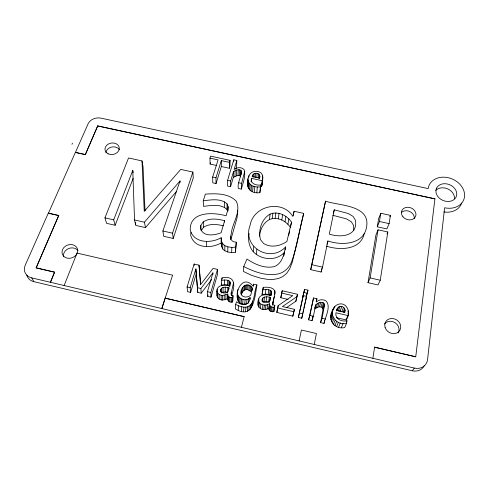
<?xml version="1.0" encoding="UTF-8"?>
<svg xmlns="http://www.w3.org/2000/svg" width="489" height="489" viewBox="0 0 489 489"><rect width="100%" height="100%" fill="white"/><g stroke="black" fill="none" stroke-linecap="round" stroke-linejoin="round"><path stroke-width="0.73" d="M203.253 200.783L205.362 194.121C215.79 193.442 228.094 193.1 236.089 200.967C241.731 211.266 232.306 223.008 231.273 233.387L230.68 236.67L230.991 239.194L232.208 240.943L234.341 241.921L236.279 242.171L235.435 252.257C231.052 252.758 225.808 252.587 222.721 248.962C220.447 245.612 222.079 241.468 221.169 237.733C211.114 243.565 193.675 243.418 190.233 229.952C189.622 211.095 213.736 212.171 226.077 215.814L227.685 210.331L228.112 206.761L227.073 203.925C220.826 197.966 211.003 199.922 203.253 200.783L203.497 206.364C211.144 205.502 220.845 203.571 227 209.469L227.507 210.875M222.055 279.237L222.061 277.862C236.034 275.136 235.062 286.169 231.517 295.723M222.642 295.46L227.77 294.06L227.678 298.7L222.623 300.081L222.642 295.46C220.105 295.423 217.507 293.871 216.957 291.267C216.517 284.714 225.019 284.323 229.451 285.986L230.166 282.593L229.799 281.53C227.629 279.323 224.09 280.032 221.346 280.393L221.346 285.179C224.054 284.818 227.55 284.121 229.677 286.303M222.721 248.962L222.739 243.797L221.511 241.138M221.988 292.697L223.039 292.159L223.063 287.446L225.246 287.177L228.95 287.813L228.919 289.152M224.549 207.385L224.592 201.823M224.622 222.067L224.634 220.716C217.66 218.901 209.665 217.739 203.271 221.859L200.845 225.441L200.582 228.394C202.99 237.238 214.622 235.35 221.101 232.758L224.634 220.716M224.194 299.934L224.231 295.313M224.806 250.857L224.854 245.716L222.739 243.797M224.598 284.751L224.64 279.959M223.039 292.159L225.191 291.89L225.246 287.177M227 209.469L227.073 203.925M225.875 299.476L225.942 294.843M227.593 180.319L227.507 186.071L230.57 186.743L233.29 177.593L233.449 171.773C235.478 170.27 238.29 169.029 240.741 170.258L241.334 170.924C241.511 176.847 237.251 182.299 238.259 188.436L241.334 189.109C242.899 182.91 246.04 176.174 244.152 169.714C241.658 166.755 236.976 167.232 234.139 169.445L236.817 160.478L233.766 159.811L227.593 180.319L230.692 180.997L230.57 186.743M228.045 210.9L228.112 206.761M227.764 252.006L227.85 246.872L224.854 245.716M229.457 162.366L221.321 160.6L221.321 166.517L229.353 168.265L229.457 162.366L230.068 160.361L210.594 156.132L209.952 158.13L210.099 164.072L216.658 165.496M227.428 285.014L227.513 280.221M230.068 160.361L229.958 166.272L229.353 168.265M227.831 287.52L227.733 292.226C225.337 293.681 219.983 293.486 220.631 289.592L221.462 288.265L223.063 287.446M233.663 282.281L231.077 293.663L231.609 295.215L233.027 295.649L232.63 302.043C227.446 303.382 227.171 297.734 227.77 294.06M228.222 300.876L228.32 296.261L227.892 295.295M228.809 285.521L228.913 280.741M228.95 301.554L229.06 296.951L228.32 296.261M230.606 239.659L230.68 236.67M229.696 285.625L229.799 281.53M229.964 285.967L230.019 283.938M230.13 283.956L230.166 282.593M233.73 161.291L233.766 159.811M229.971 301.964L230.099 297.361L229.06 296.951M231.676 252.52L231.817 247.397L227.85 246.872M231.205 295.124L231.285 292.465M233.29 177.593L234.94 176.529L235.123 170.698M231.328 302.147L231.474 297.544L232.795 297.446L233.027 295.649M236.817 160.478L236.621 166.388L235.808 169.121M234.94 176.529L236.517 175.857L236.719 170.025M232.63 302.043L232.795 297.446M248.663 298.645L248.265 303.229C228.216 310.772 238.638 269.072 253.039 286.102L253.534 284.158L256.927 284.94C254.751 297.477 253.638 320.112 235.362 308.889L235.57 304.366L236.7 301.707C241.945 306.334 250.001 305.552 250.166 297.306C245.032 303.547 234.555 296.811 237.886 289.476M236.517 175.857L238.021 175.575L238.241 169.744M262.208 299.219C261.67 303.113 266.957 303.369 269.408 301.902L270.49 297.41C268.045 296.75 265.191 296.31 262.996 297.874L262.208 299.219L261.957 301.175M235.435 252.257L236.279 242.171M240.741 170.258L240.49 176.089L239.451 175.685L239.689 169.854M258.669 298.938C257.599 304.855 265.539 306.664 269.5 303.736L268.797 308.253C261.804 312.502 255.399 306.609 258.669 298.938C260.111 293.712 266.921 294.494 270.93 295.564L271.536 292.129L271.132 291.053C268.944 288.846 265.393 289.525 262.63 289.904L262.037 294.58C264.757 294.195 268.259 293.528 270.417 295.711L271.132 291.053M260.215 186.126L261.633 186.437L262.257 182.574M262.19 184.029C262.599 180.105 264.298 173.736 259.292 171.883C255.992 170.508 251.866 171.419 249.714 174.353C244.653 183.571 247.892 194.402 259.873 192.697L260.955 184.94C256.676 185.765 250.148 183.95 251.383 178.344L262.177 180.704L261.633 186.437M241.169 174.561L241.334 170.924M241.334 189.109L241.597 183.393L244.738 171.291M237.238 297.654L237.532 291.31M237.477 299.201L237.709 294.574M238.009 300.613L238.253 296.004M238.235 310.295L238.479 305.79L235.57 304.366M238.815 301.841L239.072 297.245M239.867 302.832L240.142 298.241M241.053 294.103C239.427 287.067 248.491 280.986 252.495 288.223L252.3 290.234M247.734 186.083L248.051 178.809M248.174 180.068L247.697 184.561M241.266 294.25L241.517 290.246M248.112 187.525L248.467 181.798L248.088 180.343M248.834 177.11L248.925 175.661M345.081 310.148L344.947 312.349L336.53 310.405L337.379 308.37L338.553 307.049C340.533 305.851 343.364 306.493 344.617 308.449L345.081 310.148L344.054 312.673M241.163 303.577L241.456 298.999M285.6 246.914C283.981 254.372 282.171 263.938 273.938 266.682C264.366 268.705 254.775 264.286 246.982 259.048L243.748 266.536L243.43 271.462L251.829 275.472L260.998 278.272L267.489 279.347L273.272 279.439L278.333 278.534L282.673 276.658L286.695 273.327L289.757 268.748L292.343 262.043L303.718 213.387L294.085 211.26L292.85 216.438C282.349 199.164 253.339 205.582 250.093 225.325C241.755 246.976 270.429 263.528 285.6 246.914L285.093 249.836M248.828 188.876L249.194 183.161L248.467 181.798M241.23 294.922L242.251 292.349L242.556 287.648M241.364 311.273L241.658 306.78L238.479 305.79M249.836 190.074L250.221 184.365L249.194 183.161M242.709 304.085L243.021 299.512M251.132 181.945L251.383 178.344M242.251 292.349L243.754 290.57L244.084 285.845M53.955 272.104L36.186 267.96L58.747 215.447L48.338 213.076L25.226 265.234A11.993 10.006 -23.2 0 0 31.712 277.88L414.366 368.076A12.451 10.911 38 0 0 427.563 359.568L444.617 207.776A18.778 14.939 22.5 0 0 464.519 196.725A18.778 14.939 22.5 0 0 448.199 177.696A18.778 14.939 22.5 0 0 428.181 188.613L101.779 118.314A10.33 8.081 -9.1 0 0 88.313 123.326L75.416 152.452L85.318 154.634L97.702 125.893L434.929 198.864L415.736 356.799L374.58 347.172L415.736 356.799M251.095 191.046L251.493 185.349L250.221 184.365M243.754 290.57L244.665 289.995L245.001 285.27M252.801 176.957L252.96 174.787C254.268 172.978 256.804 172.88 258.626 173.925L259.531 174.903L259.855 176.291L259.665 178.454M222.623 300.081C220.117 300.044 217.562 298.51 217.024 295.937L217.104 289.317M243.583 311.64L243.913 307.159L241.658 306.78M252.599 191.798L253.021 186.107L251.493 185.349M253.828 177.342L254.097 173.723M244.665 289.995L245.637 289.659L245.991 284.928M244.744 304.323L245.087 299.751M165.184 298.18L161.798 308.632L165.172 298.113L244.152 316.652L165.184 298.18L172.593 275.166L77.286 253.137L76.315 254.781A8.013 6.754 -19.5 0 1 63.399 255.961A8.013 6.754 -19.5 0 1 67.849 244.977A8.013 6.754 -19.5 0 1 77.72 251.309L64.09 285.637M255.16 177.586L255.496 173.24M245.637 289.659L246.682 289.567L247.049 284.836M254.353 192.324L254.8 186.639L253.021 186.107M274.25 296.456L272.556 305.24M262.63 289.904L263.265 287.343C267.171 287.043 272.569 286.878 274.775 290.784C275.649 295.27 272.99 299.604 272.648 304.06M245.564 311.67L245.924 307.184C255.735 305.564 253.473 291.487 256.927 284.94M256.792 177.684L257.147 173.338M246.597 304.036L246.969 299.464M251.59 287.031L251.157 291.737L247.795 289.714L248.18 284.983M256.841 192.66L257.318 186.981L260.392 187.018L260.955 184.94M258.259 178.265L258.626 173.925M249.029 290.136L249.433 285.411M247.306 311.352L247.691 306.86M259.219 178.522L259.531 174.903M283.736 256.126L284.708 252.031C276.823 261.37 261.303 260.264 253.259 251.756L253.705 246.627M250.154 290.808L250.57 286.096M248.815 310.686L249.219 306.187M249.989 299.28L250.105 297.966M259.873 192.697L260.392 187.018M262.33 178.375L262.599 175.484M250.227 309.506L250.655 304.995M261.866 185.643L262.801 176.81M268.797 308.253C268.565 310.998 271.584 312.196 273.871 311.634L273.981 310.442M273.871 311.634L274.818 305.344L273.388 304.898L272.941 304.256L272.972 302.116M256.322 254.506L256.817 249.408M253.339 286.193L253.534 284.158M251.334 307.887L251.774 303.357M190.967 232.263L190.667 235.27C194.035 248.571 211.254 248.748 221.175 242.96L221.169 237.733M252.3 305.491L252.752 300.937M324.543 304.953L322.08 318.29L320.607 322.624L324.03 323.418C325.24 316.964 331.573 306.108 325.802 300.759C322.758 298.956 318.816 299.635 316.279 302.006L316.945 298.748L313.522 297.966L308.608 319.837L312.025 320.631L313.376 316.267L315.698 304.873C317.764 303.003 320.9 301.45 323.596 302.935L324.543 304.953L323.046 309.445L320.607 322.624M347.985 315.558L335.925 312.771C334.861 319.115 341.774 321.976 346.982 320.79L346.524 323.357C335.876 326.065 326.866 312.838 336.077 305.374C345.821 299.384 352.221 312.557 346.133 319.916L336.481 317.679M346.524 323.357L344.684 327.63C333.712 329.837 326.768 318.547 333.015 309.494M258.039 305.466L258.583 300.912M258.773 300.918L258.925 299.604M259.433 236.193C260.154 229.61 263.4 222.733 269.439 219.53L270.099 214.096C277.984 210.82 287.006 215.417 291.499 222.122L290.9 225.466M258.809 307.251L259.359 302.722M260.282 308.657L260.857 304.146M262.66 292.043L262.831 290.698M263.009 289.36L263.265 287.343M269.439 219.53L272.177 218.644L272.874 213.21M262.483 301.805L262.996 297.874M262.318 309.488L262.923 304.983M272.177 218.644L275.124 218.412L275.863 212.966M262.911 302.184L263.95 301.64L264.573 297.043M265.276 294.14L265.918 289.464M263.779 309.659L264.408 305.154M259.855 176.291L259.604 178.075L252.067 176.431L252.96 174.787M263.95 301.64L266.095 301.365L266.756 296.774M290.545 227.471C287.593 223.284 283.333 219.964 278.278 218.815L279.06 213.375M265.35 309.506L265.998 305.002M268.119 294.402L268.803 289.732M267.025 309.042L267.697 304.531M269.518 294.922L270.221 290.252M269.775 301.994L268.657 301.707L269.353 297.11M281.798 219.964L282.63 214.543M372.875 358.303L374.611 347.111M269.977 300.686L270.49 297.41M271.016 295.448L271.536 292.129M271.224 294.812L271.432 293.486M268.962 309.488L269.5 303.736M380.259 280.215L387.82 231.982L378.058 229.824L375.919 235.068L368.009 282.685L378.003 284.953L380.259 280.215L370.118 277.917L368.009 282.685M389.128 223.626L390.424 215.38L380.79 213.265L378.639 218.662L377.288 226.81L386.848 228.919L389.128 223.626L379.433 221.486L377.288 226.81M269.415 310.454L270.124 305.961L269.665 304.989M270.16 311.145L270.888 306.658L270.124 305.961M285.008 221.786L285.888 216.382M271.206 311.554L271.939 307.074L270.888 306.658M274.555 292.116L274.775 290.784M370.118 277.917L378.058 229.824M379.433 221.486L380.79 213.265M274.586 294.464L275.026 291.811M272.569 311.737L273.327 307.263L274.647 307.159M287.923 224.286L288.846 218.907M274.042 309.843L274.818 305.344M293.345 215.343L294.085 211.26M296.97 296.621L282.44 306.566L294.415 309.341L292.825 316.163L276.823 312.44L278.198 305.582L292.758 295.649L281.67 293.094L282.214 290.759L297.483 294.274L295.876 301.206L286.536 307.624M278.198 305.582L276.823 312.44M288.082 299.409L280.802 297.728L281.67 293.094M282.214 290.759L280.802 297.728M249.145 233.479C247.715 239.781 249.023 246.768 253.259 251.756M324.03 323.418L324.604 320.472M346.133 319.916L348.18 314.568M314.244 344.476L316.42 333.529L301.413 330.014L299.115 340.919M262.74 178.277L262.177 180.704M312.025 320.631L312.887 316.407M326.976 244.225L327.893 240.998C341.597 245.649 363.675 244.848 366.585 227.024C370.576 204.671 338.822 205.826 325.54 201.156L310.698 269.671L321.12 272.037L321.878 268.345M321.12 272.037L322.551 267.147L327.893 240.998M334.268 209.818L329.305 234.115C340.674 237.868 357.936 236.395 355.466 220.264L353.119 216.431L348.241 213.504L334.268 209.818L333.321 213.222M308.608 319.837L309.904 315.46L313.522 297.966M301.768 318.241L306.664 296.383L303.253 295.601L298.357 317.453L301.768 318.241L302.685 313.926M302.991 312.489L303.602 309.61M303.907 308.168L305.13 302.41M306.744 294.818L306.09 297.893L307.984 290.166L304.586 289.384L302.734 297.116L304.586 289.384M310.698 269.671L325.54 201.156M298.357 317.453L303.253 295.601M295.876 301.206L297.483 294.274M292.825 316.163L294.415 309.341M303.718 213.387C299.207 230.123 297.281 247.672 290.741 263.809C288.278 268.455 284.231 272.153 279.158 273.699C266.988 276.566 254.494 272.031 243.748 266.536M291.499 222.122L286.884 241.517C280.16 246.095 270.961 248.088 263.681 243.54L260.533 239.732C257.911 230.515 261.554 218.95 270.099 214.096M288.614 235.6L289.665 231.169M262.037 294.58L262.349 293.314M252.495 288.223L250.668 295.35C248.333 296.982 245.093 297.77 242.556 296.114L241.48 294.739L241.138 292.777M241.395 327.373L244.158 316.579M306.921 294.158L307.984 290.166M305.436 300.973L306.664 296.383M228.95 287.813L227.733 292.251L225.191 291.89M221.346 285.179L221.7 283.926M221.346 280.393L222.061 277.862M231.138 238.656L237.024 217.917L237.752 211.492L237.452 210.16M196.254 273.828L197.77 292.404L201.205 293.198L200.906 288.492L212.923 272.874L207.458 291.682L207.66 296.352L210.985 297.129L217.526 274.311L217.471 269.402L213.076 268.394L200.673 284.47L199.035 265.172L194.133 264.054L187.079 286.957L187.58 291.682L190.618 292.391L196.254 273.828L195.893 268.913L190.166 287.673L190.618 292.391M364.226 233.614C360.546 250.307 339.531 250.435 326.42 246.156M210.985 297.129L210.832 292.465L217.471 269.402M207.66 296.352L208.076 294.922M230.692 180.997L233.449 171.773M316.157 301.352L316.945 298.748M314.714 308.082L315.698 304.873M209.952 158.13L218.07 159.891L212.666 177.049L212.782 182.831L216.034 183.546L221.321 166.517M314.904 308.926L316.059 308.046L317.453 303.535M216.034 183.546L215.967 177.77L221.321 160.6M316.059 308.046L317.74 307.202L319.158 302.691M317.74 307.202L319.366 306.841L320.808 302.324M210.099 164.072L210.527 162.751M319.366 306.841L320.943 306.964L322.41 302.447M323.046 309.445L322.117 307.447L323.596 302.935M180.135 182.403L180.001 180.961L162.892 230.985L163.705 236.297L173.216 238.455L193.277 177.91L192.898 172.079L180.728 169.408L144.255 211.346L142.006 160.924L128.54 157.971L104.952 217.862L106.559 223.32L115.178 225.276L133.124 178.418M322.801 308.241L324.299 303.742M173.216 238.455L172.531 233.167L192.898 172.079M330.882 315.784L333.779 307.874M334.091 308.412L334.8 306.499M330.674 317.764L332.3 313.376M330.833 319.635L332.459 315.271M331.359 321.401L332.991 317.055M336.414 310.912L337.379 308.37M332.251 323.052L333.901 318.724M337.092 310.87L338.553 307.049M115.178 225.276L113.692 219.842L132.763 170.416L133.21 172.617M340.044 306.438L338.321 310.906L340.118 311.01L341.768 311.701L343.547 307.245M333.449 324.513L335.124 320.203M340.118 311.01L341.872 306.542M334.91 325.698L336.603 321.401M336.621 326.603L338.345 322.318M343.082 312.257L344.617 308.449M338.59 327.233L340.338 322.954M50.379 282.263L54.609 272.11L36.088 267.776L58.747 215.447M50.465 282.422L54.609 272.11M341.346 327.618L343.137 323.345M347.832 312.013L348.364 310.753M347.881 313.822L348.412 312.563M389.849 216.725L390.424 215.38M346.456 322.019L346.982 320.79M85.318 154.634L97.702 125.893M386.964 233.938L387.82 231.982M58.821 215.643L48.417 213.277L75.385 152.366L85.288 154.542M71.95 144.316L72.47 143.161M331.383 313.926L332.141 312.324M434.929 198.864L97.727 125.985M201.132 230.796L203.522 227.244C209.42 223.4 216.823 224.207 223.332 225.79M201.205 293.198L211.682 279.531M26.803 275.075A11.858 9.921 -23.5 0 0 33.845 281.658L412.251 370.772L414.366 368.076M132.763 170.416L134.536 219.971L135.734 225.398L145.484 227.611L176.602 191.327M145.484 227.611L144.42 222.208L180.001 180.961M231.817 247.397L235.637 247.128M243.913 307.159L245.924 307.184M238.021 175.575L239.451 175.685M275.124 218.412L278.278 218.815M246.682 289.567L247.795 289.714M266.095 301.365L268.657 301.707M232.189 300.185L232.856 300.27M230.099 297.361L231.474 297.544M271.939 307.074L273.327 307.263M254.8 186.639L257.318 186.981M212.666 177.049L215.967 177.77M238.485 182.709L241.597 183.393M332.746 215.264L346.53 218.913L351.334 221.81L353.645 225.606L353.73 230.588M134.536 219.971L144.42 222.208M104.952 217.862L113.692 219.842M162.892 230.985L172.531 233.167M311.976 264.751L322.551 267.147M303.92 292.483L307.33 293.266M195.893 268.913L197.428 287.685L200.906 288.492M187.079 286.957L190.166 287.673M207.458 291.682L210.832 292.465M277.642 307.972L293.889 311.744M299.5 313.046L302.96 313.852M309.904 315.46L313.376 316.267M322.08 318.29L325.558 319.097M320.943 306.964L322.117 307.447M31.712 277.88L33.845 281.658M142.006 160.924L143.051 166.871L145.037 210.796M227.678 298.7L227.801 299.922M221.175 242.96L221.511 246.328M200.6 284.812L199.035 265.172M194.133 264.054L194.243 265.472M197.428 287.685L197.77 292.404M200.845 225.441L201.095 230.123M203.271 221.859L203.522 227.244M206.376 241.529L206.59 246.725M135.624 222.379L135.71 224.647M212.923 272.874L212.959 274.268M216.957 291.267L217.024 295.937M217.678 293.052L217.733 297.703M219.127 294.457L219.164 299.097M220.631 289.592L220.563 292.012M221.162 295.289L221.169 299.916M221.462 288.265L221.462 292.972M105.93 152.635A7.158 5.752 -9.2 0 1 111.651 147.055A7.158 5.752 -9.2 0 1 119.42 149.707M384.513 323.956A8.191 7.237 32.6 0 1 395.167 322.771A8.191 7.237 32.6 0 1 398.138 333.015M435.797 190.374A10.624 8.484 22.7 0 1 447.777 188.925A10.624 8.484 22.7 0 1 454.483 198.766M63.546 256.554A7.94 6.712 -19.7 0 1 68.637 248.54A7.94 6.712 -19.7 0 1 78.026 250.698M424.287 365.766A12.317 10.819 38.4 0 1 412.251 370.772M401.286 212.599A7.414 6.119 21.7 0 1 409.77 211.541A7.414 6.119 21.7 0 1 414.275 218.583M461.689 203.002A18.6 14.853 22.7 0 1 443.816 211.957M436.567 188.149L435.937 190.282L436.029 192.587A10.727 8.533 22.5 0 0 451.433 200.942A10.727 8.533 22.5 0 0 453.144 186.871A10.727 8.533 22.5 0 0 436.573 188.149M108.155 153.821A7.219 5.782 -9.1 0 0 119.298 148.711A7.219 5.782 -9.1 0 0 108.919 143.742A7.219 5.782 -9.1 0 0 108.155 153.821M385.106 327.465A8.264 7.286 32.3 0 0 398.614 331.811A8.264 7.286 32.3 0 0 394.525 318.907A8.264 7.286 32.3 0 0 385.106 327.465M402.954 216.835A7.482 6.155 21.5 0 0 415.491 216.682A7.482 6.155 21.5 0 0 407.612 207.238A7.482 6.155 21.5 0 0 402.954 216.835"/></g></svg>
